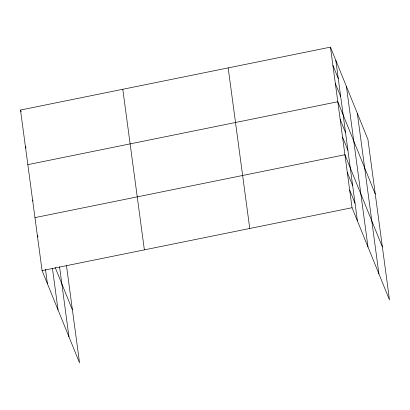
<?xml version="1.0" encoding="UTF-8"?>
<svg xmlns="http://www.w3.org/2000/svg" width="410" height="410" viewBox="0 0 410 410"><rect width="100%" height="100%" fill="white"/><g stroke="black" fill="none" stroke-linecap="round" stroke-linejoin="round"><path stroke-width="0.61" d="M66.481 265.706L79.54 362.86L42.081 270.62L20.5 110.039L330.46 47.14L367.919 139.379L389.5 299.961L352.046 207.721L330.46 47.14M27.839 164.641L337.799 101.736L375.252 193.976M34.963 217.628L344.923 154.729L382.376 246.969M42.081 270.62L352.046 207.721M332.91 65.339L338.26 78.52M335.354 83.537L340.71 96.719M340.177 119.402L345.527 132.584M342.55 137.068L347.9 150.25M347.296 172.395L352.651 185.576M349.674 190.055L355.024 203.242M20.5 110.039L21.197 111.761M25.394 146.442L26.091 148.159M32.585 199.967L33.051 201.11M55.227 267.54L72.416 309.868M37.336 235.294L38.033 237.016M357.325 113.288L378.907 273.87M346.409 86.413L367.99 246.994M335.816 60.321L357.397 220.903M228.175 67.896L249.757 228.478M122.79 89.283L144.371 249.864M59.532 266.746L68.947 336.769M52.434 268.258L58.03 309.893M45.484 269.293L47.437 283.802"/></g></svg>
